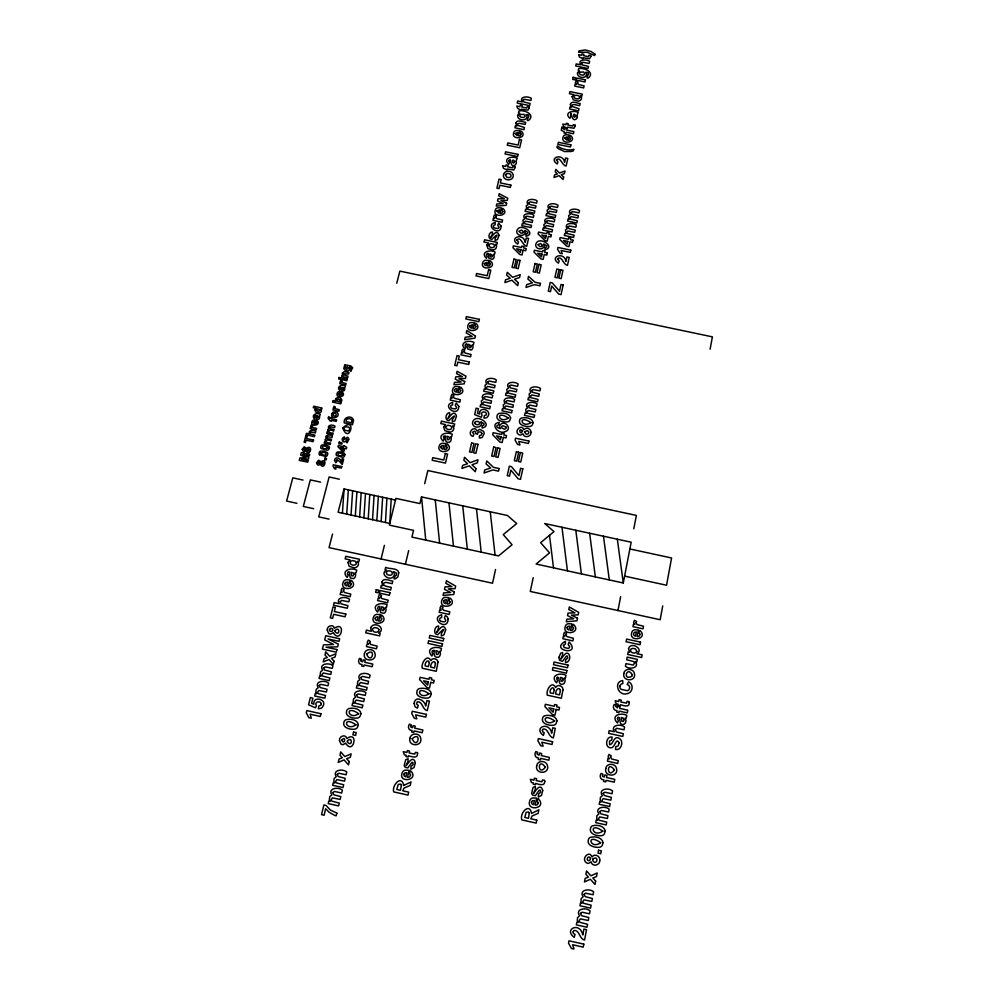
<?xml version="1.0" encoding="UTF-8"?>
<svg xmlns="http://www.w3.org/2000/svg" width="999" height="999" viewBox="0 0 999 999"><rect width="100%" height="100%" fill="white"/><g stroke="black" fill="none" stroke-linecap="round" stroke-linejoin="round"><path stroke-width="1.5" d="M391.208 499.125L389.772 523.439L338.112 512.237L344.081 488.936L395.492 500.049M381.156 521.565L382.629 497.265M385.464 522.502L386.913 498.189M372.54 519.705L374.063 495.417M376.848 520.629L378.346 496.341M363.923 517.832L365.484 493.556M368.231 518.768L369.767 494.493M355.319 515.971L356.93 491.708M359.628 516.895L361.201 492.632M346.715 514.098L348.364 489.86M351.024 515.034L352.647 490.784M342.42 513.174L344.081 488.936M662.737 605.869L660.177 619.73L530.282 591.445L533.204 577.709M710.114 349.238L712.399 336.863L399.862 271.116L396.765 283.216M617.956 610.539L620.629 596.715M623.289 582.979L631.181 542.207L544.705 523.538L554.008 531.605L540.646 542.682L549.537 552.872L536.101 564.048L623.289 582.979L617.32 539.223M633.791 528.771L636.375 515.422L427.847 470.529L424.687 483.691M495.554 569.517L492.532 583.216L329.058 547.627L332.517 534.078M405.407 564.248L408.666 550.636M421.528 496.928L419.93 503.583L395.904 498.389L389.36 525.112L413.524 530.357L411.913 537.1L498.551 555.906L512.062 544.755L503.259 534.59L516.695 523.551L507.467 515.496L421.528 496.928L425.749 540.097M381.081 558.953L384.403 545.367M577.272 117.308L576.835 118.369A2.66 2.373 7.5 0 1 575.611 119.331C571.228 122.402 570.654 106.556 570.691 116.496L569.867 118.332C563.399 112.412 573.376 109.865 578.159 112.412L577.035 115.247A3.834 3.409 7.5 0 1 577.272 117.308M339.373 479.195L329.121 476.973L318.756 516.883L329.083 519.118M320.567 482.105L310.314 479.895L303.309 506.456L313.624 508.691M629.882 548.963L671.578 557.966L666.545 585.227L624.625 576.136M303.047 480.069L292.807 477.847L286.601 501.073L296.89 503.296M319.543 454.782L325.612 456.493A2.547 2.41 -14.9 0 0 327.185 455.619L327.784 454.046A2.248 2.135 -14.9 0 0 327.31 452.609L324.113 451.086L320.504 451.136A2.26 2.148 -15.2 0 0 319.355 452.235L319.068 453.334A2.248 2.135 -15.2 0 0 319.543 454.782M603.471 536.226L609.315 579.944M589.635 533.241L595.354 576.91M575.799 530.244L581.393 573.876M561.975 527.26L567.444 570.854M549.512 535.327L553.508 567.832M490.247 511.775L495.079 555.144M476.486 508.803L481.193 552.135M462.724 505.831L467.32 549.125M448.988 502.859L453.446 546.116M435.252 499.9L439.597 543.106M488.761 244.98L488.761 245.754C489.572 248.077 494.905 248.601 494.63 245.442L493.431 244.131L490.796 243.569L488.761 244.98M506.268 427.26L505.956 428.534L504.408 429.233L501.361 427.659L501.673 426.348L503.096 425.711L506.268 427.26M316.933 415.609C315.909 419.93 320.829 416.233 316.933 415.609M564.66 137.912L566.421 139.947L567.145 136.751L564.66 137.912M566.995 627.547L567.345 629.108L568.955 630.044L569.755 626.111L567.882 626.311L566.995 627.547M379.857 609.103L380.719 612.674L383.928 613.274A2.985 2.922 -27.5 0 0 385.352 612.075L385.889 610.751A4.296 4.208 -27.4 0 0 385.714 608.216L385.314 607.392L386.488 607.292L387.113 604.695C380.944 601.91 370.704 604.745 377.547 612.112L378.559 609.827L377.647 608.466L378.396 606.493L379.832 606.418L379.857 609.103M488.474 254.32L488.886 258.266L492.32 259.34A2.747 2.535 3.7 0 0 493.606 258.316L494.08 257.18A3.959 3.646 3.6 0 0 493.868 254.995L493.481 254.283L494.567 254.196L495.092 251.973C490.022 249.25 479.845 252.085 486.388 258.304L487.275 256.343C484.777 255.494 488.224 251.398 488.474 254.32M542.719 790.546L541.52 795.341L538.336 797.09L538.486 794.168L540.571 792.257L540.247 790.184L539.298 790.084L535.339 795.691L532.754 795.154L531.618 793.393L533.016 787.437L535.364 786.438L535.302 789.185C530.357 800.336 536.987 786.238 540.059 787.1A3.147 3.059 79.5 0 1 541.833 788.211L542.719 790.546M474.75 422.602L475.049 423.838L476.773 424.662L478.771 424.587L479.657 423.514L479.345 422.215L477.759 421.366L475.724 421.491L474.75 422.602M501.173 226.174C500.686 237.425 483.916 225.275 495.229 222.49L495.142 224.775L493.556 225.449L493.306 226.773L494.393 227.997L497.627 228.509A1.848 1.686 4 0 0 499.075 227.16L497.702 225.187L498.626 223.089L501.173 226.174M438.012 662.037L436.238 671.316L422.265 668.244C420.754 663.573 427.197 653.146 430.894 660.626C432.417 657.305 437.712 658.591 438.012 662.037M467.182 344.817L467.582 348.926L471.078 350.037A2.81 2.635 2 0 0 472.402 348.963L472.889 347.789A4.046 3.784 1.9 0 0 472.689 345.517L472.29 344.767L473.401 344.68L473.938 342.37C468.656 339.523 458.416 342.582 465.034 348.963L465.959 346.915C463.399 346.041 466.945 341.795 467.182 344.817M505.531 175L506.693 177.198L509.09 177.697L510.776 176.91C512.749 173.863 506.418 171.915 505.531 175M378.921 629.657C379.283 633.191 373.301 632.941 372.502 630.119L372.939 628.371L374.787 627.547L377.672 628.171L378.921 629.657M531.518 802.06L531.868 803.733L533.528 804.719L534.378 800.499L532.442 800.723L531.518 802.06M349.513 574.5L350.337 578.021L353.521 578.621A2.972 2.885 -24.5 0 0 354.945 577.447L355.494 576.136A4.283 4.146 -24.5 0 0 355.332 573.638L354.932 572.827L356.106 572.727L356.743 570.167C350.949 567.02 340.434 570.629 347.19 577.472L348.214 575.224L347.302 573.876L348.064 571.928L349.5 571.853L349.513 574.5M445.716 426.748L445.716 427.584C446.528 430.119 452.172 430.594 451.823 427.222L450.586 425.811L447.864 425.224L445.716 426.748M558.841 657.442L559.615 660.364L562.599 661.313L566.421 656.018L567.345 656.118L567.669 658.079L565.646 659.889L565.509 662.662C569.368 662.499 570.916 657.055 568.868 654.245A3.009 2.96 44.9 0 0 567.145 653.184C564.385 652.097 557.704 665.796 562.524 655.157L562.574 652.547L560.764 653.109L558.841 657.442M563.424 645.441L564.135 647.514L568.144 648.388A2.023 1.998 41.9 0 0 569.692 646.765L568.169 644.43L569.143 641.932C582.092 656.455 548.801 650.499 565.434 641.258L565.372 643.968L563.424 645.441M341.096 388.599L341.596 390.634L343.506 390.984A1.786 1.673 -10 0 0 344.368 390.309L344.692 389.56A2.572 2.41 -10 0 0 344.605 388.099L345.454 386.101C342.232 383.841 335.826 386.738 339.697 390.309C339.36 389.173 340.921 384.815 341.096 388.599M445.342 436.85C444.605 439.435 445.991 443.456 449.288 442.27A2.86 2.735 -1 0 0 450.636 441.158L451.148 439.922A4.121 3.934 -1.1 0 0 450.949 437.562L450.549 436.8L451.673 436.7L452.247 434.29C446.74 431.318 436.426 434.615 443.119 441.171L444.068 439.036L443.519 436.376L445.254 435.864L445.342 436.85M524.537 431.98L526.186 434.178L527.947 434.016L528.821 432.854L528.521 431.493L526.997 430.644L524.537 431.98M414.135 703.433L414.947 706.618L417.37 708.141L418.256 705.481L416.458 703.858L417.307 701.822C422.565 700.973 422.34 709.715 427.26 710.664L429.433 701.123L426.935 700.574L425.699 705.968C424.8 700.174 415.084 695.054 414.135 703.433M434.215 651.311C433.466 654.02 434.765 658.503 438.324 657.217A2.997 2.972 -35.8 0 0 439.747 655.993L440.272 654.645A4.321 4.283 -35.5 0 0 440.072 652.072L439.66 651.236L440.834 651.123L441.433 648.488C435.102 645.616 424.962 648.613 431.893 656.043L432.879 653.708L432.043 652.846L432.305 650.811L434.128 650.237L434.215 651.311M481.918 433.416L481.131 435.227L479.545 435.527L479.308 437.949L480.144 437.974A4.071 3.884 2.9 0 0 482.33 437.212L484.153 433.691A4.396 4.183 2.9 0 0 483.491 431.268L479.62 429.333L477.072 431.131C474.338 423.963 465.971 434.29 472.977 436.401L473.901 434.24L472.49 432.267L474.288 431.181A1.648 1.573 2.2 0 1 475.636 432.692L475.536 433.578L477.547 434.29C476.86 431.481 481.256 430.994 481.918 433.416M499.001 235.314L497.427 239.598L495.029 240.484L495.179 238.162C499.999 231.556 494.105 237.225 491.758 239.41C487.362 239.348 488.523 231.843 492.457 231.968L492.382 234.166C487.787 242.819 494.393 231.493 496.64 232.542A2.747 2.51 3.9 0 1 498.214 233.441L499.001 235.314M515.259 133.554L517.007 135.589L517.757 132.405L515.259 133.554M356.456 562.687C356.805 566.196 350.936 565.796 350.137 563.086L350.562 561.388L352.41 560.576L355.207 561.201L356.456 562.687M448.139 619.068C447.664 632.18 429.17 618.206 441.72 614.785L441.595 617.482L439.86 618.281L439.572 619.855L440.746 621.291L444.243 621.853A2.01 1.986 -16.2 0 0 445.841 620.254L444.368 617.931L445.404 615.459L447.365 616.957L448.139 619.068M458.828 406.381C458.304 418.481 440.771 405.482 452.672 402.422L452.559 404.895L450.899 405.619L450.636 407.055L451.76 408.379L455.107 408.916A1.923 1.823 0.2 0 0 456.63 407.455L455.219 405.319L456.206 403.047L458.828 406.381M315.896 416.945L316.383 419.018L318.306 419.368A1.798 1.698 -13.4 0 0 319.18 418.681L319.518 417.919A2.585 2.435 -13.4 0 0 319.43 416.446L320.292 414.41C317.033 412.137 310.602 415.072 314.473 418.681C314.136 417.532 315.734 413.124 315.896 416.945M340.434 400.312L338.911 401.798L336.601 400.574L337.974 399.101L340.434 400.312M339.473 740.384L340.859 743.93A3.884 3.771 -56.8 0 0 343.156 744.617L345.666 743.144C353.309 756.006 359.265 730.032 346.79 738.523C345.816 733.716 338.973 736.101 339.473 740.384M496.84 210.976L498.613 213.087L499.4 209.778L496.84 210.976M327.222 629.994L328.584 633.403A3.759 3.646 -35.5 0 0 330.831 634.053L333.279 632.642C340.746 645.004 346.603 620.092 334.39 628.221C333.429 623.638 326.798 625.849 327.222 629.994M484.34 263.549L484.64 264.897L486.113 265.709L486.925 262.325L484.34 263.549M624.1 719.617L623.463 721.353L621.89 721.315L621.253 717.482L623.089 718.006L624.1 719.617M320.155 410.027L318.644 411.488L316.321 410.239L317.707 408.778L320.155 410.027M456.481 416.258L454.795 420.904L452.285 421.878L452.472 419.355C457.505 412.225 451.411 418.306 448.901 420.716C444.293 420.567 445.591 412.624 449.7 412.674L449.6 415.047C444.692 424.712 451.66 412.075 454.046 413.274A2.86 2.71 0 0 1 455.681 414.248L456.481 416.258M469.692 325.961L469.992 327.347L471.491 328.184L472.315 324.7L469.692 325.961M316.583 462.712L317.395 464.697A2.26 2.148 -16 0 0 318.756 465.084L320.242 464.273C324.513 471.266 327.922 457.055 320.929 461.688L318.594 460.177L316.583 462.712M398.751 572.789L397.777 577.097L395.005 578.995L394.031 578.846L395.117 575.961L396.241 575.349L396.528 573.101L393.369 571.74L393.918 572.514A3.496 3.409 -19.2 0 1 394.268 575.012C392.045 582.704 378.521 574.537 386.488 570.067L385.09 569.767L385.676 567.345C389.285 569.442 397.565 567.357 398.751 572.789M403.584 784.602L403.559 785.551L411.026 781.905L410.214 785.439L404.158 787.974L402.722 790.796L408.691 792.132L408.017 795.104L393.706 791.895C391.708 785.863 400.924 774.675 403.584 784.602M412.162 738.748C417.532 750.823 422.265 730.082 412.162 738.748M445.654 629.87L443.893 634.939L441.271 636.013L441.471 633.266C447.065 625.112 440.259 632.242 437.724 634.765C432.892 634.502 434.265 626.048 438.586 625.973L438.474 628.571C433.391 639.085 440.347 625.624 443.131 626.623A2.985 2.96 -20.3 0 1 444.83 627.672L445.654 629.87M600.624 842.719C589.997 850.374 585.751 832.204 600.624 842.719M602.809 831.131C592.195 838.748 587.974 820.666 602.809 831.131M386.313 572.477L387.025 574.525L390.172 575.412L391.945 574.612L392.345 572.914C391.633 570.491 387.15 569.817 386.313 572.477M454.47 389.972L454.77 391.396L456.281 392.245L457.13 388.673L455.332 388.848L454.47 389.972M302.222 449.3L303.034 451.273A2.26 2.135 -16.3 0 0 304.383 451.66L305.869 450.849C310.115 457.817 313.549 443.656 306.556 448.276L304.233 446.778L302.222 449.3M443.618 601.186L443.931 602.747L445.517 603.658L446.403 599.762L444.53 599.962L443.618 601.186M415.347 762.824L414.023 767.569L410.801 769.305L411.026 766.408L413.161 764.522L412.887 762.462L411.938 762.362L407.842 767.906L405.282 767.382L404.183 765.634L405.731 759.727L408.104 758.728L407.967 761.463C402.772 772.464 409.665 758.641 412.762 759.402A3.134 3.059 -70.3 0 1 414.51 760.501L415.347 762.824M440.946 446.853L441.233 448.301L442.769 449.175L443.643 445.517L441.82 445.704L440.946 446.853M573.151 931.842L573.401 933.441L575.049 934.465L574.2 937.362C563.274 929.295 579.932 921.203 582.792 934.964L583.903 929.082L586.525 929.669L584.565 940.071C579.32 938.998 579.532 929.657 573.938 930.481L573.151 931.842M590.534 858.428L589.797 860.389C584.752 862 588.211 853.583 590.534 858.428M321.291 703.621L320.954 705.119L318.781 706.018L318.381 708.803L320.854 708.366A4.358 4.221 -49.1 0 0 322.702 706.68C327.909 699.175 312.612 695.341 313.886 704.245L311.601 703.284L312.899 698.151L310.377 697.589L308.566 704.794L315.534 707.816L316.396 705.669C313.786 702.26 320.13 699.899 321.291 703.621M334.515 460.339L335.801 462.774L336.95 461.513C334.515 456.506 341.009 462.762 342.27 464.473L343.668 459.065L342.182 458.741L341.383 461.813C340.796 458.466 335.189 455.581 334.515 460.339M563.274 679.495L562.624 681.218L561.063 681.181L560.464 677.397L562.287 677.909L563.274 679.495M352.597 367.819C347.877 376.423 353.509 367.345 349.375 367.207L349.7 367.657A2.098 1.961 -8.8 0 1 349.9 369.093C348.539 373.514 340.484 368.831 345.254 366.233L344.418 366.059L344.78 364.672L351.024 366.046L352.597 367.819M366.608 654.17C371.815 665.896 376.611 645.779 366.608 654.17M403.871 774.225L404.17 775.886L405.806 776.86L406.768 772.677L404.82 772.901L403.871 774.225M554.607 720.916C544.13 728.209 540.159 710.838 554.607 720.916M575.761 115.747C573.451 120.754 572.29 110.414 575.761 115.747M603.246 793.356L604.283 795.516L611.376 797.339L610.839 800.149L603.159 798.601L602.01 800.374A1.986 1.911 70.9 0 0 603.009 801.947L610.164 803.77L609.64 806.593L599.225 804.282L599.725 801.685L601.148 801.997L600.187 800.199L600.399 797.377L602.347 795.679C597.777 789.06 608.541 787.224 612.574 790.946L612.05 793.755L604.832 792.232L603.246 793.356M345.142 367.62L346.591 369.218L348.738 368.419L347.29 366.745L345.142 367.62M599.787 811.625L600.824 813.81L607.941 815.646L607.404 818.481L599.7 816.92L598.538 818.693A1.998 1.923 73.1 0 0 599.537 820.291L606.718 822.127L606.181 824.962L595.741 822.639L596.241 820.017L597.664 820.341L596.715 818.518L596.927 815.684L598.876 813.96C594.293 807.329 605.082 805.456 609.14 809.202L608.616 812.037L601.373 810.489L599.787 811.625M557.529 258.941L559.19 260.964L558.441 263.162C548.776 256.993 564.148 250.949 565.946 261.426L566.933 256.943L569.218 257.417L567.482 265.334C563.349 264.997 561.575 254.733 557.529 258.941M542.395 730.281L542.632 731.768L544.205 732.729L543.381 735.414C532.892 727.859 549.038 720.504 551.673 733.216L552.772 727.771L555.294 728.321L553.346 737.949C548.376 736.987 548.463 728.221 543.169 729.033L542.395 730.281M584.103 894.38L585.152 896.627L592.37 898.513L591.82 901.435L583.99 899.837L582.804 901.672A2.06 1.948 80.2 0 0 583.828 903.321L591.121 905.206L590.571 908.141L579.957 905.756L580.469 903.046L581.918 903.371L580.956 901.498L581.181 898.576L583.166 896.79C578.533 890.022 589.398 887.949 593.618 891.857L593.069 894.779L585.714 893.206L584.103 894.38M635.951 622.739L637.075 624.587L643.506 626.211L643.019 628.846L632.966 626.648L633.428 624.213L634.852 624.525L633.591 622.514L634.465 620.279L636.625 621.603L635.951 622.739M640.059 634.34L639.085 636.313L637.125 636.55L638.373 629.944L634.54 629.807A4.283 4.146 41.8 0 0 632.205 631.455C626.922 643.031 649.575 639.36 639.847 630.406L638.91 632.941L640.059 634.34M556.368 159.915L557.991 161.863L557.255 163.961C547.814 158.017 562.862 152.285 564.61 162.313L565.571 158.029L567.807 158.491L566.108 166.059C562.075 165.747 560.314 155.881 556.368 159.915M580.494 913.398L581.543 915.658L588.798 917.544L588.249 920.504L580.382 918.893L579.195 920.741A2.073 1.961 81.4 0 0 580.207 922.402L587.537 924.3L586.975 927.259L576.336 924.849L576.848 922.127L578.296 922.452L577.335 920.566L577.559 917.619L579.557 915.821C574.912 909.015 585.789 906.905 590.059 910.851L589.51 913.798L582.117 912.212L580.494 913.398M375.199 618.219L375.487 619.78L377.073 620.716L378.022 616.783L376.136 616.982L375.199 618.219M530.919 422.627C520.954 429.046 517.395 413.611 530.919 422.627M610.514 757.005L611.663 758.953L618.256 760.651L617.744 763.423L607.417 761.138L607.916 758.566L609.378 758.89L608.091 756.78L608.99 754.42L611.201 755.806L610.514 757.005M332.992 414.223L332.967 414.785C337.175 419.493 337.3 410.052 332.992 414.223M353.496 420.192L352.535 424.662L344.23 422.877C343.007 416.895 352.085 414.647 353.496 420.192M634.602 663.099L633.241 665.059L625.948 663.623L625.436 666.283C629.47 670.004 640.059 667.881 635.314 661.475L636.825 661.813L637.287 659.34L627.172 657.117L626.673 659.79L633.628 661.513L634.602 663.099M348.776 439.21C345.816 446.541 347.265 441.034 346.778 438.936C345.08 446.153 338.848 438.361 344.543 436.938C342.57 442.22 343.993 439.135 347.29 437.312A1.811 1.711 -12 0 1 348.301 437.924L348.776 439.21M508.404 418.057C498.426 424.475 494.917 409.066 508.404 418.057M522.514 430.931C520.054 436.8 517.869 426.311 522.514 430.931M571.178 212.487L572.09 214.211L578.384 215.709L577.897 217.919L571.078 216.621L570.042 218.007A1.711 1.548 8.4 0 0 570.916 219.256L577.272 220.767L576.785 222.977L567.557 221.054L568.006 219.018L569.268 219.28L568.631 215.634L570.367 214.31C566.383 208.591 576.51 208.004 579.482 210.677L578.995 212.887L572.589 211.613L571.178 212.487M344.817 583.503L345.092 585.039L346.665 585.963L347.64 582.08L345.754 582.28L344.817 583.503M347.39 741.083L347.34 741.995C352.647 748.101 352.597 735.152 347.39 741.083M514.747 161.626C512.35 166.746 511.288 156.181 514.747 161.626M516.858 239.935L518.493 241.945L517.732 244.131C508.154 238.012 523.501 231.993 525.237 242.395L526.261 237.962L528.533 238.436L526.735 246.278C522.614 245.941 520.904 235.752 516.858 239.935M568.006 226.848L568.918 228.584L575.224 230.082L574.737 232.317L567.894 231.006L566.858 232.405A1.711 1.561 8.4 0 0 567.744 233.666L574.1 235.177L573.613 237.412L564.36 235.477L564.81 233.416L566.071 233.679L565.446 230.02L567.182 228.684C563.186 222.939 573.339 222.34 576.336 225.025L575.849 227.248L569.418 225.974L568.006 226.848M338.261 393.793L339.373 395.217L339.96 392.969L338.261 393.793M334.977 630.669L334.927 631.555C340.11 637.424 340.085 624.987 334.977 630.669M492.532 255.519L491.92 256.968L490.484 256.918L489.985 253.734L492.532 255.519M549.687 207.068L550.574 208.791L556.855 210.277L556.368 212.487L549.562 211.201L548.513 212.575A1.711 1.548 7.1 0 0 549.388 213.823L555.731 215.334L555.232 217.545L546.016 215.622L546.478 213.586L547.727 213.848L547.115 210.215L548.851 208.891C544.905 203.172 555.019 202.61 557.991 205.27L557.492 207.467L551.098 206.206L549.687 207.068M565.896 634.777L567.007 636.638L573.438 638.274L572.914 640.921L562.837 638.711L563.336 636.263L564.772 636.575L563.536 634.552L564.435 632.305L566.583 633.628L565.896 634.777M573.538 628.246L572.539 630.207L570.579 630.444L571.903 623.851L568.081 623.713A4.258 4.171 36.6 0 0 565.709 625.362C560.289 636.887 582.991 633.291 573.389 624.325L572.415 626.848L573.538 628.246M531.805 390.497L532.729 392.357L539.26 393.943L538.736 396.341L531.655 394.967L530.569 396.466A1.773 1.673 8.3 0 0 531.468 397.814L538.061 399.413L537.537 401.81L527.947 399.775L528.434 397.565L529.745 397.839L529.12 393.906L530.931 392.47C526.835 386.451 537.175 385.552 540.459 388.511L539.935 390.896L533.279 389.548L531.805 390.497M546.441 221.403L547.34 223.127L553.633 224.638L553.134 226.86L546.316 225.562L545.267 226.948A1.711 1.561 7 0 0 546.141 228.209L552.497 229.72L551.997 231.943L542.757 230.02L543.219 227.959L544.48 228.222L543.868 224.563L545.604 223.239C541.645 217.495 551.785 216.908 554.77 219.593L554.27 221.803L547.852 220.529L546.441 221.403M471.328 346.066L470.679 347.565L469.23 347.515L468.731 344.218L471.328 346.066M528.371 406.031L529.295 407.892L535.851 409.49L535.327 411.9L528.221 410.527L527.122 412.025A1.786 1.686 8.3 0 0 528.034 413.386L534.64 414.997L534.115 417.407L524.487 415.359L524.987 413.136L526.298 413.411L525.674 409.453L527.497 408.004C523.376 401.96 533.741 401.036 537.05 404.021L536.525 406.431L529.845 405.07L528.371 406.031M615.696 706.368L617.532 707.916L617.919 705.893L620.042 706.355L619.655 708.391L627.747 710.164L627.235 712.886L619.143 711.101L618.856 712.612L616.733 712.15L617.02 710.639C613.511 710.801 612.474 706.867 614.273 704.37L616.083 705.157L615.696 706.368M313.024 422.202L314.123 423.651L314.735 421.378L313.024 422.202M321.266 463.124C323.201 467.632 325.199 459.84 321.266 463.124M525.524 217.045L526.411 218.769L532.704 220.267L532.192 222.49L525.374 221.191L524.325 222.577A1.711 1.561 5.7 0 0 525.187 223.838L531.543 225.349L531.031 227.572L521.79 225.649L522.265 223.589L523.526 223.863L522.927 220.205L524.675 218.868C520.754 213.124 530.881 212.575 533.853 215.235L533.354 217.445L526.935 216.171L525.524 217.045M528.833 202.735L529.72 204.445L535.988 205.944L535.489 208.142L528.683 206.855L527.634 208.229A1.698 1.548 5.8 0 0 528.508 209.478L534.827 210.989L534.328 213.199L525.112 211.276L525.586 209.241L526.848 209.503L526.248 205.869L527.996 204.545C524.075 198.826 534.178 198.289 537.137 200.936L536.638 203.134L530.244 201.86L528.833 202.735M577.41 83.017L578.409 84.49L584.128 85.852L583.666 87.937L574.7 86.101L575.149 84.166L576.411 84.428L575.312 82.817L576.111 81.044L578.021 82.118L577.41 83.017M538.286 802.784L537.237 804.882L535.202 805.144L536.625 798.076L532.667 797.939A4.508 4.383 81.5 0 0 530.194 799.712C524.438 812.287 548.339 808.815 538.149 798.576L537.125 801.285L538.286 802.784M602.534 775.461L602.647 776.398L604.395 777.06L604.795 774.974L606.942 775.449L606.555 777.534L614.747 779.357L614.223 782.155L606.018 780.331L605.731 781.88L603.571 781.405L603.871 779.857C600.274 780.007 599.288 775.961 601.098 773.413L602.934 774.225L602.534 775.461M306.905 449.7C308.816 454.183 310.826 446.441 306.905 449.7M449.55 438.136L448.888 439.697L447.402 439.66L446.915 436.226L448.651 436.688L449.55 438.136M438.611 652.709L437.924 654.407L436.363 654.37L435.864 650.624L437.674 651.123L438.611 652.709M505.944 401.486L506.855 403.346L513.399 404.945L512.862 407.355L505.769 405.969L504.67 407.48A1.773 1.686 5.8 0 0 505.569 408.828L512.162 410.439L511.625 412.849L502.022 410.801L502.522 408.579L503.833 408.866L503.221 404.907L505.057 403.459C500.974 397.415 511.326 396.516 514.622 399.488L514.085 401.885L507.417 400.537L505.944 401.486M509.44 385.976L510.364 387.837L516.883 389.423L516.346 391.808L509.278 390.447L508.179 391.933A1.773 1.673 6 0 0 509.078 393.281L515.659 394.88L515.122 397.277L505.544 395.242L506.043 393.032L507.355 393.306L506.743 389.385L508.566 387.949C504.495 381.93 514.835 381.056 518.106 384.003L517.569 386.388L510.926 385.04L509.44 385.976M570.554 138.524L569.655 140.122L567.882 140.297L569.08 134.94L565.634 134.79A3.821 3.409 7.3 0 0 563.498 136.114C558.803 145.617 578.858 142.695 570.417 135.327L569.53 137.375L570.554 138.524M428.933 693.781C418.356 701.011 414.685 683.766 428.933 693.781M529.295 813.323L528.483 818.256L524.825 817.444L526.123 812.337L528.421 812.012A1.648 1.598 83.3 0 1 529.295 813.323M615.334 729.607L616.271 731.905L623.314 733.728L622.802 736.475L608.628 733.341L609.153 730.594L614.36 731.743C610.064 725.099 620.554 723.476 624.575 727.035L624.063 729.769L616.57 728.283L615.334 729.607M484.065 397.452L484.977 399.313L491.508 400.911L490.959 403.321L483.866 401.935L482.767 403.446A1.773 1.686 3.4 0 0 483.653 404.795L490.247 406.406L489.697 408.816L480.094 406.768L480.619 404.545L481.918 404.832L481.331 400.874L483.166 399.438C479.12 393.381 489.473 392.507 492.757 395.467L492.207 397.864L485.551 396.503L484.065 397.452M487.637 381.968L488.548 383.816L495.067 385.414L494.517 387.799L487.45 386.426L486.351 387.924A1.773 1.673 3.7 0 0 487.237 389.26L493.818 390.871L493.269 393.256L483.703 391.221L484.203 389.011L485.514 389.298L484.927 385.377L486.75 383.941C482.704 377.909 493.044 377.06 496.303 379.995L495.766 382.38L489.123 381.031L487.637 381.968M628.521 648.788L629.645 652.297L628.159 651.972L627.684 654.445L641.633 657.492L642.132 654.832L637.05 653.721C644.355 648.788 630.419 641.071 628.521 648.788M521.153 134.166L520.242 135.764L518.456 135.939L519.73 130.582L516.271 130.444A3.821 3.422 4.8 0 0 514.123 131.756C509.328 141.234 529.42 138.362 521.053 130.981L520.154 133.017L521.153 134.166M619.193 742.856L618.056 746.078L615.796 746.653L615.534 749.537C621.415 750.674 624.025 741.233 619.368 738.398C613.623 734.864 613.511 744.779 609.627 744.68L609.49 741.108L611.725 739.972L612.15 737.05C606.043 735.776 604.27 747.477 610.589 747.826C615.109 748.538 615.846 736.538 619.193 742.856M384.265 608.841L383.554 610.514L382.005 610.476L381.556 606.793L383.341 607.292L384.265 608.841M537.287 753.546L537.387 754.47L539.123 755.132L539.547 753.059L541.683 753.533L541.271 755.606L549.425 757.417L548.863 760.189L540.696 758.378L540.384 759.927L538.249 759.452L538.561 757.904C534.964 758.066 534.04 754.02 535.876 751.523L537.699 752.309L537.287 753.546M495.741 217.045L496.728 218.619L502.622 220.042L502.097 222.265L492.882 220.342L493.369 218.282L494.68 218.544L493.568 216.845L494.418 214.96L496.391 216.084L495.741 217.045M502.847 211.613L501.91 213.249L500.087 213.436L501.398 207.904L497.889 207.755A3.884 3.534 4 0 0 495.691 209.128C490.746 218.906 511.276 215.946 502.759 208.304L501.823 210.414L502.847 211.613M355.944 724.849C345.217 732.18 341.67 714.697 355.944 724.849M358.629 713.736C347.927 721.041 344.38 703.621 358.629 713.736M490.409 264.186L489.46 265.871L487.624 266.059L488.961 260.389L485.402 260.252A3.934 3.621 3.3 0 0 483.166 261.651C478.121 271.641 498.963 268.619 490.322 260.801L489.385 262.974L490.409 264.186M563.186 128.509L564.81 129.745L565.159 128.159L567.045 128.546L566.683 130.132L573.851 131.606L573.376 133.741L566.208 132.268L565.933 133.441L564.048 133.054L564.323 131.88L561.251 130.182L561.938 126.923L563.548 127.56L563.186 128.509M623.826 673.501C621.977 681.63 636.363 682.08 634.44 673.663C633.603 668.219 624.537 667.719 623.826 673.501M605.769 768.581C603.796 777.01 618.581 777.422 616.583 768.731C615.784 763.074 606.443 762.599 605.769 768.581M353.883 574.25L353.171 575.899L351.636 575.861L351.211 572.227L352.984 572.714L353.883 574.25M442.345 608.354L443.406 610.202L449.8 611.825L449.2 614.447L439.185 612.262L439.747 609.827L441.171 610.139L439.985 608.141L440.934 605.906L443.057 607.217L442.345 608.354M463.998 351.336L465.022 352.997L471.078 354.495L470.529 356.843L461.026 354.832L461.55 352.647L462.899 352.934L461.763 351.124L462.662 349.126L464.672 350.324L463.998 351.336M450.137 601.885L449.1 603.833L447.115 604.058L448.613 597.527L444.792 597.39A4.221 4.171 -10.9 0 0 442.382 599.013C436.713 610.414 459.465 606.955 450.074 597.989L449.038 600.499L450.137 601.885M475.836 326.623L474.862 328.346L473.002 328.546L474.388 322.727L470.779 322.577A3.984 3.721 2.2 0 0 468.506 324.026C463.336 334.265 484.527 331.168 475.774 323.139L474.8 325.374L475.836 326.623M453.259 396.541L454.27 398.226L460.402 399.75L459.827 402.147L450.249 400.099L450.774 397.877L452.135 398.164L450.999 396.328L451.91 394.28L453.946 395.504L453.259 396.541M460.701 390.634L459.715 392.407L457.817 392.619L459.24 386.625L455.581 386.488A4.046 3.821 0.5 0 0 453.284 387.974C447.964 398.476 469.542 395.304 460.639 387.063L459.652 389.348L460.701 390.634M581.568 63.224L582.367 64.972L588.498 66.421L588.036 68.481L575.724 65.971L576.186 63.911L580.719 64.835C577.085 59.228 586.8 58.991 589.635 61.376L589.16 63.436L582.654 62.238L581.568 63.224M617.419 718.568L618.369 720.654L617.457 723.026C610.302 715.609 620.092 712.262 626.785 715.296L626.273 717.994L625.087 718.106L625.536 718.955A4.433 4.296 58 0 1 625.836 721.603L625.349 722.976A3.084 2.985 58.1 0 1 623.975 724.225C618.056 726.473 621.39 716.695 618.031 717.182L617.419 718.568M343.444 454.895C337.05 458.978 335.04 449.15 343.444 454.895M341.808 739.847C344.068 746.565 346.94 734.864 341.808 739.847M447.252 447.515L446.241 449.338L444.33 449.55L445.779 443.419L442.082 443.281A4.096 3.921 -1.8 0 0 439.747 444.805C434.315 455.544 456.218 452.31 447.202 443.856L446.191 446.203L447.252 447.515M343.731 388.461C342.058 392.008 341.546 384.74 343.731 388.461M410.614 774.949L409.515 777.035L407.467 777.284L409.078 770.279L405.119 770.142A4.483 4.371 -70.7 0 0 402.609 771.902C396.566 784.04 420.329 780.369 410.589 770.766L409.49 773.451L410.614 774.949M328.022 447.827C321.616 451.898 319.63 442.095 328.022 447.827M329.508 629.482C328.808 632.579 334.203 631.755 332.692 628.933L330.869 628.184L329.508 629.482M320.492 453.059C326.735 459.203 328.996 450.099 320.492 453.059M356.543 695.017L357.467 697.115L364.398 698.875L363.736 701.598L356.206 700.087L354.982 701.785A1.923 1.873 -50.7 0 0 355.894 703.321L362.899 705.094L362.237 707.829L352.048 705.569L352.659 703.059L354.046 703.358L353.196 701.623L353.534 698.9L355.532 697.252C351.373 690.684 362.063 689.248 365.884 692.707L365.234 695.416L358.154 693.93L356.543 695.017M360.801 677.472L361.725 679.557L368.631 681.318L367.982 684.015L360.477 682.517L359.253 684.215A1.911 1.873 -46.9 0 0 360.164 685.726L367.145 687.499L366.483 690.209L356.331 687.961L356.943 685.464L358.329 685.776L357.467 684.04L357.804 681.33L359.802 679.707C355.644 673.164 366.321 671.765 370.105 675.187L369.455 677.884L362.412 676.398L360.801 677.472M401.373 785.389L400.437 790.284L396.803 789.472L398.226 784.415L400.537 784.09A1.636 1.586 -70.8 0 1 401.373 785.389M320.017 462.45C318.344 466.196 317.158 459.528 320.017 462.45M332.842 792.594L333.766 794.779L340.821 796.603L340.147 799.437L332.467 797.876L331.218 799.65A1.998 1.923 -63.5 0 0 332.143 801.235L339.273 803.071L338.586 805.906L328.196 803.583L328.833 800.961L330.257 801.285L329.383 799.475L329.745 796.64L331.793 794.929C327.572 788.199 338.374 786.55 342.37 790.184L341.695 793.006L334.49 791.47L332.842 792.594M337.262 774.375L338.186 776.535L345.229 778.346L344.555 781.156L336.9 779.607L335.652 781.368A1.986 1.911 -61.9 0 0 336.576 782.941L343.681 784.764L343.007 787.587L332.655 785.276L333.291 782.679L334.702 782.991L333.828 781.193L334.19 778.383L336.226 776.685C332.018 769.979 342.794 768.381 346.765 771.977L346.091 774.774L338.911 773.251L337.262 774.375M536.713 765.783C534.652 774.25 549.45 774.612 547.552 765.933C546.778 760.239 537.437 759.852 536.713 765.783M632.292 674.824L631.868 676.261C622.177 681.281 627.01 665.272 632.292 674.824M380.781 596.728L381.83 598.563L388.199 600.187L387.562 602.797L377.585 600.611L378.171 598.189L379.595 598.501L378.434 596.515L379.408 594.293L381.518 595.591L380.781 596.728M381.743 618.918L380.669 620.879L378.683 621.116L380.269 614.522L376.436 614.385A4.271 4.183 -29.9 0 0 373.988 616.033C368.132 627.484 391.071 624.063 381.743 614.997L380.669 617.519L381.743 618.918M614.385 769.929C606.805 780.294 606.193 758.84 614.385 769.929M305.657 449.038C303.971 452.759 302.809 446.128 305.657 449.038M323.626 667.956L324.525 670.029L331.418 671.79L330.744 674.487L323.264 672.976L322.028 674.675A1.923 1.861 -43.9 0 0 322.927 676.186L329.882 677.946L329.22 680.644L319.081 678.408L319.705 675.923L321.091 676.223L320.242 674.5L320.604 671.803L322.602 670.179C318.506 663.636 329.183 662.287 332.942 665.684L332.28 668.368L325.237 666.882L323.626 667.956M369.642 642.607L370.691 644.467L377.123 646.116L376.473 648.788L366.408 646.565L367.008 644.093L368.444 644.405L367.27 642.382L368.269 640.122L370.379 641.445L369.642 642.607M523.176 100.275L523.963 102.048L530.144 103.521L529.645 105.632L517.232 103.084L517.732 100.974L522.29 101.91C518.706 96.229 528.459 95.966 531.356 98.389L530.856 100.487L524.288 99.263L523.176 100.275M556.643 678.458L557.554 680.519L556.618 682.854C549.562 675.461 559.465 672.29 565.983 675.249L565.459 677.896L564.273 678.009L564.71 678.858A4.358 4.283 53.1 0 1 564.972 681.455L564.485 682.816A3.034 2.972 53.3 0 1 563.099 684.04C557.217 686.263 560.601 676.61 557.267 677.097L556.643 678.458M319.243 685.439L320.142 687.524L327.06 689.298L326.386 692.007L318.868 690.496L317.632 692.195A1.936 1.873 -47 0 0 318.531 693.718L325.512 695.491L324.837 698.214L314.673 695.966L315.297 693.456L316.683 693.768L315.846 692.02L316.208 689.31L318.219 687.674C314.111 681.106 324.8 679.707 328.596 683.141L327.922 685.838L320.866 684.352L319.243 685.439M329.445 427.397L329.982 428.583L334.078 429.595L333.678 431.118C327.547 427.834 326.71 433.404 333.167 433.079L332.767 434.602L326.748 433.304L327.11 431.905L327.934 432.08L327.647 429.57L328.833 428.658C326.411 424.8 332.904 424.275 334.99 426.136L334.59 427.659L330.407 426.798L329.445 427.397M410.826 726.136L410.901 727.047L412.624 727.697L413.099 725.649L415.222 726.123L414.747 728.171L422.864 729.969L422.227 732.717L414.123 730.918L413.773 732.454L411.638 731.98L411.988 730.444C408.391 730.619 407.58 726.548 409.465 724.113L411.276 724.899L410.826 726.136M619.942 685.988L619.954 687.462A3.284 3.184 51.7 0 0 621.141 689.335L627.26 690.696A3.247 3.147 51.8 0 0 629.058 689.497L629.595 688.174A2.947 2.86 51.7 0 0 628.908 685.601L627.21 684.402L628.596 681.842C632.654 683.466 633.279 689.185 630.269 692.082A6.419 6.231 51.8 0 1 626.735 693.718C618.094 696.278 613.311 681.655 622.714 680.594L622.852 683.541L620.941 684.203L619.942 685.988M326.848 437.287L327.385 438.474L331.493 439.485L331.094 441.021C324.95 437.724 324.113 443.306 330.582 442.982L330.182 444.518L324.138 443.219L324.513 441.808L325.337 441.983L325.05 439.46L326.236 438.549C323.801 434.677 330.307 434.14 332.405 436.014L332.005 437.537L327.809 436.675L326.848 437.287M351.323 584.19L350.237 586.126L348.264 586.363L349.887 579.857L346.066 579.72A4.246 4.121 -26.2 0 0 343.631 581.343C337.749 592.632 360.552 589.285 351.336 580.319L350.262 582.804L351.323 584.19M603.021 842.694L602.135 845.616A4.508 4.321 75.3 0 1 599.55 847.264C594.942 847.901 586.226 845.666 588.436 839.435A4.021 3.859 75.9 0 1 590.297 837.374C594.655 836.088 602.272 837.287 603.021 842.694M605.194 831.106L604.32 834.015A4.495 4.321 74.1 0 1 601.735 835.651C597.152 836.288 588.448 834.078 590.646 827.859A3.996 3.846 74.8 0 1 592.494 825.811C596.84 824.537 604.445 825.723 605.194 831.106M343.394 590.621L344.418 592.457L350.786 594.08L350.137 596.69L340.172 594.505L340.771 592.082L342.195 592.395L341.046 590.409L342.045 588.186L344.131 589.497L343.394 590.621M629.27 702.722C629.632 707.991 623.126 705.456 620.379 704.707L620.142 705.956L617.994 705.481L618.231 704.233L616.196 703.796L615.147 700.724L618.743 701.523L619.093 699.662L621.253 700.137L620.891 701.985L626.473 703.159L627.022 701.423L629.158 701.648L629.27 702.722M570.354 104.333L571.291 107.268L569.967 107.005L569.517 108.953L578.521 110.814L578.995 108.704L572.127 106.493A1.948 1.723 7.4 0 1 572.152 105.057L573.888 104.495L579.682 105.657L580.157 103.546C577.397 103.571 571.665 100.012 570.354 104.333M341.708 381.518L342.32 382.567L346.129 383.516L345.741 385.015L339.772 383.741L340.135 382.355L340.984 382.53L340.297 381.393L340.896 380.119L342.145 380.869L341.708 381.518M479.57 412.362L479.62 414.11L477.447 413.249L478.509 408.703L476.123 408.191L474.65 414.573L481.268 417.282L482.017 415.384C479.483 412.262 485.439 410.314 486.538 413.586L486.263 414.922L484.265 415.696L483.966 418.169L486.276 417.794A4.008 3.809 3.4 0 0 487.962 416.308C491.82 410.789 481.256 406.106 479.57 412.362M334.84 407.654L335.464 408.728L339.285 409.677L338.898 411.188L332.892 409.902L333.266 408.504L334.116 408.678L333.429 407.53L334.028 406.243L335.289 407.005L334.84 407.654M342.17 394.205L340.334 395.454L341.321 391.695L339.023 391.608A2.547 2.398 -10.5 0 0 337.55 392.532C334.066 399.101 347.652 397.177 342.195 391.97L341.533 393.406L342.17 394.205M545.129 247.502L544.905 249.725C556.942 247.053 537.387 234.478 535.701 244.93A3.896 3.571 6.8 0 0 536.376 247.078C538.561 250.849 546.54 248.339 543.656 243.943L546.815 245.816L546.64 246.978L545.129 247.502M545.329 767.145C537.612 777.497 537.25 756.043 545.329 767.145M360.926 660.302L361.001 661.201L362.687 661.837L363.174 659.839L365.272 660.302L364.785 662.3L372.789 664.073L372.14 666.745L364.136 664.984L363.773 666.47L361.675 666.008L362.038 664.522C358.491 664.697 357.704 660.701 359.603 658.341L361.376 659.115L360.926 660.302M312.125 426.373L312.749 427.447L316.583 428.409L316.183 429.932L310.165 428.633L310.539 427.222L311.401 427.41L310.701 426.248L311.313 424.95L312.587 425.711L312.125 426.373M316.958 422.627L315.097 423.888L316.109 420.079L313.786 419.992A2.572 2.423 -13.9 0 0 312.3 420.941C308.753 427.572 322.465 425.636 316.983 420.354L316.308 421.815L316.958 422.627M503.558 174.6C502.035 181.306 514.448 181.743 513.161 174.813C512.237 170.292 504.545 169.88 503.558 174.6M526.173 234.041L525.936 236.251C537.962 233.604 518.493 221.066 516.77 231.481A3.884 3.546 5.5 0 0 517.445 233.616C519.617 237.362 527.572 234.877 524.712 230.494L527.859 232.367L527.697 233.516L526.173 234.041M498.951 422.452L498.688 424.862L497.102 425.424A1.698 1.623 5.1 0 0 497.315 427.385L500.187 428.696L499.5 426.86A3.696 3.521 5.7 0 1 500.199 424.862C504.982 419.105 512.974 429.62 505.044 431.643C498.476 435.015 489.635 423.638 498.951 422.452M556.942 720.903L556.056 723.688A4.308 4.233 66.2 0 1 553.508 725.262C549.1 725.836 540.521 723.8 542.707 717.757A3.834 3.771 67 0 1 544.542 715.796C548.763 714.61 556.206 715.659 556.942 720.903M482.33 425.636L482.055 428.047C494.742 425.137 474.338 411.65 472.539 422.889A4.046 3.859 2.5 0 0 473.226 425.212C475.536 429.32 483.828 426.436 480.844 421.803L484.103 423.813L483.916 425.062L482.33 425.636M515.821 123.127L516.733 126.086L515.397 125.812L514.935 127.785L523.963 129.658L524.475 127.522L517.582 125.3A1.961 1.748 4.9 0 1 517.632 123.851L519.38 123.289L525.199 124.45L525.699 122.328C522.914 122.315 517.17 118.781 515.821 123.127M599.787 860.039C600.511 865.359 592.132 867.444 591.096 861.812L588.636 863.348A4.021 3.846 77.6 0 1 586.263 862.649C580.856 858.778 589.398 849.537 592.02 856.98C594.23 853.158 600.312 855.981 599.787 860.039M409.952 738.261C407.767 746.703 422.502 746.977 420.779 738.423C420.067 732.692 410.776 732.442 409.952 738.261M508.803 160.727L509.602 162.387L508.741 164.273C502.285 158.229 512.375 155.619 517.22 158.217L516.046 161.114A3.884 3.496 4.6 0 1 516.258 163.212L515.809 164.298A2.697 2.423 4.7 0 1 514.547 165.285C509.253 167.869 512.075 156.219 508.803 160.727M544.742 781.355C545.054 786.725 538.486 784.24 535.639 783.416L535.377 784.702L533.191 784.215L533.454 782.929L531.406 782.479L530.382 779.307L534.028 780.119L534.415 778.209L536.6 778.696L536.213 780.606L541.87 781.805L542.469 780.007L544.642 780.244L544.742 781.355M577.459 73.002C576.785 77.597 585.227 79.258 586.575 74.95A3.122 2.747 7.6 0 0 586.176 72.927L585.664 72.303C592.719 71.691 583.653 79.196 588.448 77.947C595.204 72.178 583.841 67.283 578.646 68.706L578.209 70.642L579.457 70.904L577.459 73.002M329.583 417.682L330.619 418.556L330.919 417.432L332.168 417.694L331.868 418.831L336.626 419.842L336.238 421.366L331.468 420.342L331.256 421.191L330.007 420.916C330.082 419.717 326.598 418.831 328.796 416.571L329.583 417.682M340.259 601.673L341.059 603.858L347.914 605.619L347.252 608.241L333.466 605.219L334.128 602.597L339.198 603.708C335.364 597.152 345.741 595.991 349.5 599.225L348.851 601.835L341.546 600.399L340.259 601.673M572.102 96.653L573.314 99.85L578.046 101.124A4.158 3.684 7.5 0 0 580.357 100.3L580.881 99.813A3.409 3.009 7.5 0 0 581.393 97.203L580.506 95.817L581.83 96.091L582.267 94.143L569.88 91.608L569.405 93.694L573.863 94.618L572.102 96.653M533.116 422.627L532.267 425.099A4.008 3.809 8.5 0 1 529.87 426.473C525.899 426.898 517.719 425.362 519.717 419.767A3.559 3.384 7.8 0 1 521.453 418.044C525.374 417.07 532.28 417.807 533.116 422.627M590.884 56.331L589.635 58.716L583.091 57.755L582.879 58.704L579.457 57.005L578.546 54.67L581.693 55.307L582.005 53.896L583.878 54.283L583.566 55.694L588.423 56.643L588.923 55.32L590.784 55.519L590.884 56.331M575.274 125.774L574 128.234L567.37 127.248L567.145 128.234L563.661 126.486L562.749 124.076L565.946 124.725L566.271 123.277L568.181 123.664L567.844 125.125L572.789 126.086L573.289 124.725L575.187 124.925L575.274 125.774M364.435 653.696C362.275 661.9 376.685 662.162 375.1 653.87C374.388 648.276 365.322 648.076 364.435 653.696M510.601 418.057L509.752 420.529A3.996 3.796 5.9 0 1 507.33 421.903C503.384 422.327 495.192 420.779 497.215 415.197A3.559 3.384 5.2 0 1 498.963 413.486C502.872 412.512 509.79 413.236 510.601 418.057M310.19 432.817L310.664 434.103L314.797 435.139L314.398 436.663L306.081 434.877L306.481 433.354L309.54 434.003C307.267 430.07 313.624 429.582 315.784 431.418L315.384 432.942L310.976 432.08L310.19 432.817M381.843 582.155L382.742 585.764L381.281 585.439L380.694 587.849L390.646 590.034L391.271 587.424L385.377 586.088L383.716 584.79A2.173 2.123 -21.6 0 1 383.816 583.029L385.764 582.317L392.182 583.678L392.807 581.081C389.66 580.856 383.166 577.085 381.843 582.155M517.669 115.372C516.908 120.067 525.499 121.741 526.873 117.345A3.147 2.81 5.1 0 0 526.498 115.285L525.986 114.648C533.154 114.048 523.838 121.678 528.733 120.404C535.614 114.61 524.313 109.49 518.931 110.976L518.456 112.962L519.73 113.224L517.669 115.372M486.738 245.18L487.937 248.589L492.819 249.937A4.308 3.946 3.7 0 0 495.242 249.051L495.779 248.526A3.521 3.234 3.7 0 0 496.378 245.729L495.479 244.256L496.84 244.543L497.34 242.457L484.54 239.785L484.016 242.02L488.611 242.982L486.738 245.18M370.666 628.059L371.366 631.268L366.371 630.169L365.721 632.817L379.595 635.864L380.182 633.403L378.708 633.079L380.856 631.156A3.896 3.809 -32.6 0 0 381.206 628.646C380.095 624.138 371.903 623.089 370.666 628.059M431.268 693.756L430.319 696.528A4.271 4.221 -57.5 0 1 427.734 698.076C423.389 698.676 414.785 696.628 417.12 690.634A3.809 3.759 -55.3 0 1 419.006 688.698C423.176 687.524 430.644 688.523 431.268 693.756M529.27 107.717L527.971 110.165L521.353 109.191L521.116 110.152L517.669 108.429L516.783 106.019L519.955 106.681L520.304 105.232L522.202 105.632L521.853 107.068L526.773 108.029L527.297 106.681L529.183 106.881L529.27 107.717M515.159 167.482L513.836 169.992L507.13 168.993L506.893 169.992L503.396 168.219L502.509 165.747L505.731 166.421L506.081 164.935L508.004 165.335L507.642 166.821L512.637 167.807L513.161 166.408L515.084 166.608L515.159 167.482M531.006 432.355C531.393 437 523.988 438.511 522.989 433.791L520.704 435.064A3.546 3.384 7.8 0 1 518.531 434.453C513.648 430.994 521.665 423.414 523.888 429.72C525.924 426.598 531.381 428.721 531.006 432.355M443.618 426.973L444.83 430.656L449.9 432.092A4.483 4.271 -0.6 0 0 452.422 431.131L452.997 430.569A3.671 3.496 -0.6 0 0 453.646 427.535L452.722 425.949L454.145 426.248L454.67 424.001L441.383 421.153L440.809 423.576L445.591 424.6L443.618 426.973M331.693 413.948C330.469 419.568 340.497 417.919 337.625 412.987A3.084 2.91 -11.8 0 0 336.226 411.85L333.129 412.013L331.693 413.948M417.582 753.696C417.769 759.028 411.313 756.568 408.454 755.744L408.154 757.017L405.981 756.53L406.281 755.256L404.233 754.807L403.284 751.66L406.918 752.472L407.355 750.574L409.528 751.061L409.091 752.959L414.71 754.145L415.347 752.372L417.52 752.597L417.582 753.696M342.407 373.176L342.932 375.237L342.058 375.05L341.695 376.436L347.652 377.709L348.039 376.211L343.519 374.687A1.299 1.224 -9.2 0 1 343.594 373.676L348.601 374.063L348.988 372.577L344.205 371.653L342.407 373.176M335.514 399.388L335.914 401.211L332.942 400.587L332.542 402.085L340.809 403.858L341.171 402.46L340.297 402.272L341.583 401.173A2.31 2.173 -10.7 0 0 341.808 399.75C341.084 397.152 336.338 396.553 335.514 399.388M358.291 724.824L357.292 727.634A4.358 4.246 -55.1 0 1 354.67 729.208C350.274 729.844 341.596 727.697 344.068 721.665A3.884 3.771 -54.2 0 1 345.991 719.705C350.174 718.506 357.742 719.517 358.291 724.824M360.976 713.711L359.977 716.508A4.346 4.233 -53.2 0 1 357.355 718.069C352.984 718.706 344.318 716.57 346.778 710.564A3.871 3.759 -52.3 0 1 348.701 708.616C352.872 707.417 360.414 708.428 360.976 713.711M347.989 562.437L349.163 566.333L354.37 567.844A4.645 4.495 -22.5 0 0 356.993 566.808L357.605 566.221A3.796 3.684 -22.5 0 0 358.329 563.011L357.417 561.326L358.866 561.65L359.465 559.253L345.804 556.281L345.154 558.853L350.075 559.927L347.989 562.437M344.842 454.882L344.243 456.456A2.535 2.41 -13.4 0 1 342.682 457.33L336.601 455.619A2.248 2.135 -13.7 0 1 336.126 454.17L336.413 453.071A2.26 2.148 -13.7 0 1 337.562 451.973L341.159 451.923L344.368 453.446A2.248 2.135 -13.4 0 1 344.842 454.882M350 429.008L348.314 431.081L344.505 429.995A2.123 2.01 -11.5 0 1 344.131 428.721L344.368 427.784A2.098 1.986 -11.5 0 1 345.317 426.798L348.826 427.085L350 429.008M560.402 690.284L559.552 694.892L555.794 694.068C554.845 691.183 558.903 685.614 560.402 690.284M329.408 447.827L328.808 449.388A2.535 2.41 -14.4 0 1 327.247 450.262L321.178 448.551A2.248 2.135 -14.6 0 1 320.716 447.115L321.004 446.016A2.26 2.148 -14.6 0 1 322.14 444.917L325.749 444.867L328.946 446.391A2.248 2.135 -14.3 0 1 329.408 447.827M315.022 409.865L315.721 412.15L318.868 413.049A2.81 2.647 -12.9 0 0 320.467 412.45A2.298 2.16 -12.9 0 0 321.291 410.214L320.741 409.228L321.628 409.415L321.99 408.017L313.723 406.243L313.324 407.754L316.296 408.391L315.022 409.865M342.769 427.947C349.4 445.654 357.255 414.81 342.769 427.947M352.023 420.579L351.548 422.764L346.054 421.578C345.554 417.869 351.286 417.757 352.023 420.579M562.912 690.009L561.351 698.264L547.29 695.167C545.604 690.421 551.947 679.957 555.731 687.487C557.492 683.603 563.648 686.076 562.912 690.009M554.208 689.61L553.458 693.543L550.212 692.831C549.163 689.959 553.296 685.039 554.208 689.61M435.477 663.398L434.528 667.969L430.794 667.145C429.932 664.31 434.053 658.753 435.477 663.398M598.551 850.236L598.001 853.121L600.786 853.733L601.323 850.861L598.551 850.236M583.803 944.142L583.241 947.127L572.589 944.717L574 949.05L571.44 948.463L568.543 943.206L569.005 940.796L583.803 944.142M595.654 881.043L595.017 884.452L590.322 879.27L584.49 881.917L585.164 878.358L588.423 877.072L585.913 874.375L586.563 870.966L590.846 875.811L597.165 873.001L596.503 876.56L592.807 878.059L595.654 881.043M640.521 642.12L640.022 644.767L626.111 641.72L626.61 639.085L640.521 642.12M636.251 632.205L635.501 636.138C632.479 635.913 633.291 631.193 636.251 632.205M556.131 709.427L554.957 715.247L552.597 714.722L544.892 706.58L545.367 704.295L554.295 706.268L554.657 704.507L557.03 705.032L556.668 706.793L559.502 707.417L558.978 710.052L556.131 709.427M536.788 820.117L536.176 823.114L521.778 819.892C519.443 812.612 530.007 802.284 531.493 813.486L538.861 809.789L538.149 813.361L532.142 815.933L530.781 818.768L536.788 820.117M552.584 741.72L552.035 744.48L541.783 742.207L543.119 746.228L540.659 745.679L537.899 740.796L538.349 738.561L552.584 741.72M566.945 670.504L566.408 673.189L552.422 670.117L552.959 667.432L566.945 670.504M568.031 665.084L567.494 667.757L553.521 664.697L554.07 662.025L568.031 665.084M577.484 618.244L576.972 620.791L566.296 621.74L566.82 619.193L573.763 618.768L567.544 615.621L568.056 613.099L574.962 612.887L568.781 609.565L569.305 606.992L578.671 612.337L578.159 614.86L571.378 615.159L577.484 618.244M553.758 708.903L553.096 712.162L548.951 707.841L553.758 708.903M429.32 662.724L428.471 666.633L425.237 665.921C424.263 663.099 428.471 658.179 429.32 662.724M522.827 468.806L520.529 479.295L518.081 478.771L510.864 470.117L509.527 476.123L507.255 475.636L509.353 466.196L511.463 466.645L518.956 475.661L520.566 468.319L522.827 468.806M528.921 441.058L528.384 443.494L518.743 441.433L519.98 445.005L517.657 444.505L515.084 440.172L515.521 438.186L528.921 441.058M563.186 284.915L561.063 294.605L558.703 294.106L551.698 286.076L550.474 291.633L548.289 291.171L550.224 282.455L552.247 282.879L559.527 291.233L561.013 284.465L563.186 284.915M570.816 250.15L570.329 252.397L561.063 250.462L562.287 253.746L560.052 253.284L557.542 249.275L557.954 247.452L570.816 250.15M573.001 240.235L572.514 242.395L569.942 241.858L568.893 246.641L566.745 246.191L559.74 239.435L560.152 237.55L568.269 239.248L568.581 237.799L570.741 238.249L570.417 239.698L573.001 240.235M518.681 452.172L516.708 461.138L514.348 460.626L516.333 451.673L518.681 452.172M559.078 269.518L557.242 277.797L554.969 277.322L556.805 269.043L559.078 269.518M520.379 452.535L518.394 461.501L520.766 462L522.739 453.047L520.379 452.535M560.701 269.867L558.866 278.147L561.151 278.621L562.974 270.342L560.701 269.867M567.794 241.408L567.195 244.093L563.424 240.497L567.794 241.408M503.321 437.35L502.147 442.557L499.9 442.07L492.682 434.74L493.144 432.692L501.598 434.503L501.96 432.929L504.195 433.416L503.846 434.99L506.53 435.564L505.993 437.924L503.321 437.35M563.648 177.01L563.074 179.558L559.04 175.612L553.958 177.535L554.57 174.887L557.405 173.951L555.244 171.903L555.819 169.355L559.515 173.027L564.997 170.991L564.398 173.651L561.201 174.738L563.648 177.01M570.879 144.855L570.392 146.99L557.867 144.405L558.354 142.27L570.879 144.855M585.476 79.845L585.014 81.93L576.061 80.095L576.535 78.022L585.476 79.845M540.447 283.404L539.91 285.801L534.465 284.653L525.998 287.45L526.648 284.628L532.38 282.904L527.909 279.096L528.533 276.323L535.027 282.267L540.447 283.404M547.29 252.922L546.803 255.107L544.218 254.57L543.131 259.378L540.971 258.928L533.978 252.123L534.415 250.237L542.544 251.935L542.869 250.474L545.029 250.936L544.705 252.385L547.29 252.922M551.361 234.765L550.874 236.925L548.314 236.388L547.227 241.159L545.092 240.709L538.111 233.966L538.536 232.08L546.64 233.778L546.965 232.33L549.125 232.779L548.788 234.228L551.361 234.765M499.125 468.556L498.538 471.141L492.894 469.93L484.04 472.989L484.74 469.93L490.734 468.044L486.101 463.936L486.788 460.939L493.494 467.345L499.125 468.556M573.713 149.4L573.376 150.886L571.128 151.498L564.61 151.573L558.429 148.726L556.942 147.452L557.28 145.991L561.363 148.339L566.558 149.763A19.081 17.033 7.4 0 0 570.991 149.825L573.713 149.4M595.017 54.171L594.705 55.594L587.087 52.223L578.608 52.323L578.921 50.924L585.264 49.95L590.996 51.461L595.017 54.171M535.052 263.524L533.179 271.778L535.439 272.252L537.312 263.998L535.052 263.524M493.681 447.065L491.658 456.006L494.018 456.506L496.041 447.564L493.681 447.065M538.936 264.335L537.062 272.602L539.335 273.077L541.196 264.81L538.936 264.335M497.727 447.927L495.704 456.88L498.064 457.38L500.087 448.439L497.727 447.927M542.057 254.108L541.446 256.818L537.674 253.197L542.057 254.108M546.153 235.939L545.554 238.611L541.783 235.027L546.153 235.939M501.073 436.863L500.412 439.785L496.515 435.889L501.073 436.863M430.744 682.379L429.433 688.149L427.072 687.624L419.592 679.557L420.104 677.297L428.983 679.258L429.383 677.509L431.743 678.021L431.343 679.77L434.165 680.394L433.566 683.004L430.744 682.379M426.411 714.397L425.786 717.132L415.596 714.884L416.833 718.868L414.385 718.318L411.75 713.486L412.262 711.263L426.411 714.397M442.507 643.793L441.908 646.453L427.997 643.393L428.608 640.746L442.507 643.793M443.731 638.423L443.131 641.071L429.245 638.024L429.857 635.376L443.731 638.423M454.32 591.957L453.746 594.492L443.069 595.429L443.643 592.894L450.599 592.482L444.455 589.36L445.03 586.863L451.935 586.65L445.841 583.354L446.428 580.794L455.656 586.113L455.094 588.611L448.301 588.898L454.32 591.957M573.139 77.323L572.664 79.408L574.85 79.845L575.324 77.772L573.139 77.323M520.079 260.389L518.181 268.644L515.909 268.157L517.819 259.915L520.079 260.389M477.997 444.343L475.936 453.284L473.576 452.772L475.636 443.843L477.997 444.343M523.139 250.162L522.04 254.957L519.88 254.508L512.924 247.715L513.361 245.829L521.49 247.527L521.815 246.079L523.976 246.528L523.638 247.977L526.223 248.526L525.724 250.699L523.139 250.162M518.356 282.792L517.694 285.677L511.9 280.195L504.882 282.58L505.531 279.782L510.227 278.271L506.618 275.062L507.267 272.29L512.674 277.297L520.229 274.625L519.567 277.522L514.51 279.221L518.356 282.792M475.986 468.606L475.274 471.728L469.28 465.821L461.938 468.431L462.649 465.384L467.557 463.736L463.836 460.277L464.535 457.28L470.117 462.674L478.009 459.752L477.297 462.887L472.003 464.747L475.986 468.606M428.396 681.867L427.647 685.102L423.601 680.806L428.396 681.867M513.936 259.103L512.025 267.345L514.285 267.819L516.196 259.565L513.936 259.103M471.603 442.982L469.53 451.91L471.89 452.41L473.951 443.481L471.603 442.982M520.979 249.7L520.367 252.41L516.608 248.788L520.979 249.7M488.611 269.78L487.2 275.736L476.598 273.514L476.024 275.899L488.798 278.584L490.771 270.242L488.611 269.78M519.443 139.448L518.119 145.067L507.804 142.932L507.267 145.192L519.692 147.765L521.553 139.885L519.443 139.448M445.317 453.583L443.793 460.015L432.779 457.654L432.155 460.239L445.442 463.099L447.577 454.058L445.317 453.583M506.605 203.222L506.093 205.357L496.278 206.081L496.79 203.933L503.184 203.634L497.502 200.949L498.002 198.826L504.345 198.689L498.713 195.854L499.225 193.681L507.767 198.264L507.267 200.374L501.023 200.574L506.605 203.222M510.876 185.115L510.327 187.412L499.837 185.227L499.025 188.624L496.89 188.174L499.05 179.121L501.186 179.558L500.374 182.929L510.876 185.115M518.119 154.408L517.619 156.556L505.069 153.958L505.581 151.811L518.119 154.408M464.697 381.556L464.148 383.866L453.921 384.69L454.47 382.367L461.126 382.018L455.244 379.133L455.794 376.835L462.4 376.673L456.555 373.626L457.117 371.278L465.959 376.186L465.422 378.471L458.916 378.721L464.697 381.556M469.318 361.975L468.731 364.46L457.817 362.15L456.943 365.809L454.732 365.334L457.067 355.544L459.29 356.019L458.416 359.665L469.318 361.975M475.437 336.026L474.937 338.137L464.635 339.697L465.222 337.237L472.165 336.463L466.246 332.929L466.82 330.532L475.437 336.026M479.37 319.355L478.833 321.678L465.821 318.931L466.371 316.608L479.37 319.355M353.534 732.055L352.872 734.814L355.582 735.426L356.243 732.667L353.534 732.055M336.85 813.086L336.188 815.833L334.715 815.384L329.071 812.212L325.674 808.753L324.101 815.221L321.541 814.647L323.913 804.932L325.911 805.369L330.544 810.152L336.85 813.086M349.263 761.6L348.476 764.872L344.093 759.889L338.211 762.412L339.048 759.015L342.332 757.779L339.972 755.194L340.771 751.922L344.78 756.568L351.124 753.883L350.299 757.304L346.603 758.728L349.263 761.6M390.01 592.682L389.385 595.279L379.408 593.106L380.045 590.496L390.01 592.682M376.261 589.672L375.624 592.282L378.059 592.807L378.696 590.209L376.261 589.672M320.966 713.736L320.292 716.47L310.115 714.21L311.276 718.206L308.816 717.657L306.281 712.811L306.843 710.589L320.966 713.736M334.066 661.151L333.291 664.298L328.996 659.49L323.226 661.912L324.051 658.641L327.272 657.467L324.975 654.969L325.761 651.823L329.682 656.306L335.914 653.733L335.102 657.017L331.468 658.391L334.066 661.151M336.963 649.562L336.313 652.172L322.402 649.113L323.464 644.904L333.566 644.48L324.725 639.897L325.774 635.701L339.648 638.761L338.998 641.358L328.084 638.948L338.311 644.118L337.65 646.815L326.011 647.152L336.963 649.562M345.804 614.048L345.117 616.82L333.641 614.298L332.617 618.369L330.282 617.857L333.029 606.967L335.364 607.479L334.34 611.538L345.804 614.048M343.231 448.114L342.757 449.95L340.384 447.502L343.231 448.114M343.881 445.629L343.619 446.628L338.324 445.492L337.999 446.778L342.395 451.386L343.793 451.685L344.643 448.414L346.316 448.776L346.703 447.29L343.881 445.629M341.733 466.583L341.333 468.131L335.277 466.833L335.976 469.093L334.515 468.781L332.992 466.034L333.316 464.772L341.733 466.583M339.248 442.07L338.823 443.743L341.858 444.093L342.145 442.957L339.248 442.07M324.937 458.091L324.538 459.64L326.136 459.977L326.536 458.441L324.937 458.091M347.252 379.22L346.865 380.719L340.896 379.445L341.296 377.947L347.252 379.22M339.023 377.472L338.636 378.958L340.097 379.27L340.484 377.784L339.023 377.472M308.029 460.664L307.63 462.175L299.263 460.377L299.912 457.942L306.006 457.717L300.687 455.044L301.336 452.609L309.69 454.408L309.29 455.919L302.709 454.495L308.866 457.505L308.454 459.078L301.448 459.253L308.029 460.664M313.499 440.047L313.074 441.658L306.156 440.172L305.519 442.545L304.108 442.245L305.806 435.901L307.205 436.201L306.581 438.561L313.499 440.047M636.825 651.311C635.876 654.77 628.833 652.647 630.856 649.15L632.629 648.314L635.476 648.925L636.825 651.311M579.732 97.627L578.483 98.851L576.323 98.776L574.425 97.865L574.038 96.478L574.999 95.355L577.347 95.317L579.308 96.254L579.732 97.627M593.056 858.853L592.744 860.614C597.102 866.695 599.275 854.857 593.056 858.853M542.532 245.517L541.708 246.516L539.785 246.591L537.812 244.655L540.684 243.531L542.532 245.517M579.72 72.178L579.408 73.551L580.531 74.738L583.441 75.175L584.802 73.988L583.666 71.99L579.72 72.178M523.601 232.068L522.764 233.054L520.841 233.129L518.881 231.206L521.753 230.082L523.601 232.068M519.967 114.523L519.63 115.934L520.754 117.133L523.701 117.582L525.087 116.359L523.963 114.336L519.967 114.523"/></g></svg>
